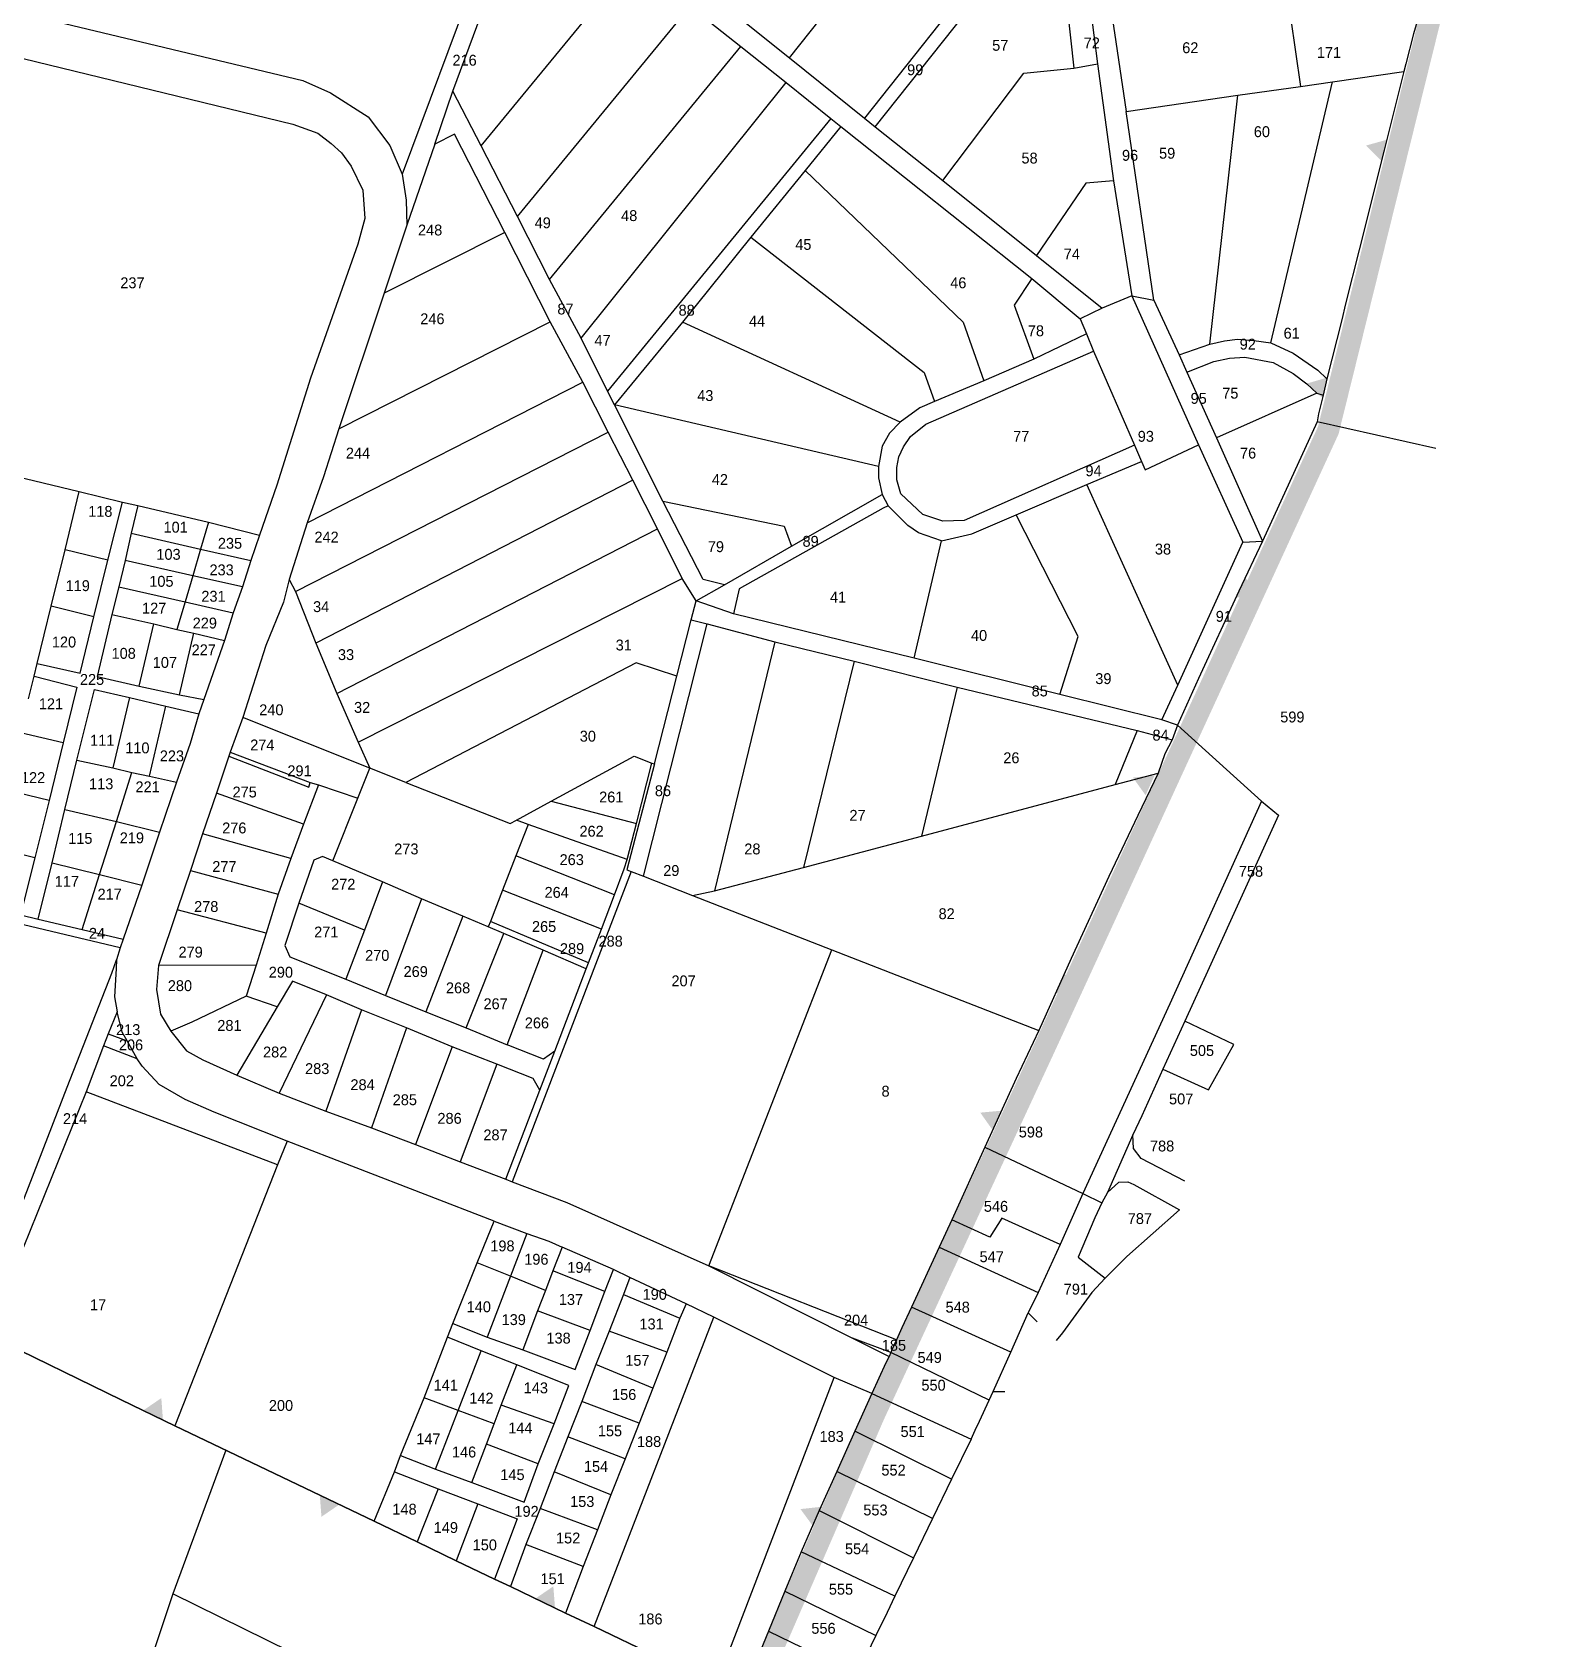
# Model space of a CAD drawing. Extents: x -493 to 187849, y -1657 to 664362.
# Drawn here: x 184799 to 185496, y 661870 to 662609 of the extents above; entities that cross this region are included whole.
import ezdxf

# ---------------------------------------------------------------- set-up
doc = ezdxf.new("R2010")
doc.units = 0
doc.header["$MEASUREMENT"] = 0
doc.layers.get('0').update_dxf_attribs({"linetype": 'CONTINUOUS'})
for name, color, linetype in [('0DXF_GUSH', 3, 'CONTINUOUS'), ('0G_GV_LIN', 10, 'CONTINUOUS'), ('1DXF_GUSH', 3, 'CONTINUOUS'), ('BOUNDARY', 1, 'CONTINUOUS'), ('GBOUND_BOUNDARY', 5, 'CONTINUOUS'), ('HELKA', 3, 'CONTINUOUS')]:
    doc.layers.add(name, color=color, linetype=linetype)
doc.styles.get("Standard").update_dxf_attribs({"font": 'dimheb.shx'})

# ---------------------------------------------------------------- blocks, each defined once
blk = doc.blocks.new('TVC_FENCE')
blk.add_solid([(-0.5, 0), (0.5, 0), (0, 0.866)])

msp = doc.modelspace()

# ---------------------------------------------------------------- linework, layer by layer
at = {"layer": '0DXF_GUSH'}
for points in [[(185041.41, 662749.44), (185028.37, 662707.46), (185015.02, 662670.19), (185003.04, 662634.1), (184969.17, 662543.24)], [(184992.43, 662581.45), (185005.51, 662616.58), (185022.63, 662667.23)], [(185147.22, 662596.73), (185204.96, 662669.41)], [(185005.46, 662556.31), (185074.2, 662639.83)], [(185238.99, 662641.13), (185181.73, 662569.07)], [(185186.62, 662565.03), (185243.87, 662637.09)], [(185375.43, 662631.53), (185382.25, 662583.57)], [(185022.22, 662523.81), (185101.65, 662620.38)], [(185101.65, 662620.38), (185124.98, 662601.94)], [(185113.65, 662623.74), (185147.22, 662596.73)], [(185274.89, 662621.27), (185278.14, 662591.97)], [(185285.55, 662620.33), (185289.01, 662594.03)], [(185295.1, 662619.55), (185302.09, 662572.07)], [(184799.77, 662615.82), (184923.5, 662586.36), (184936.17, 662580.63), (184953.54, 662569.58), (184963.4, 662556.41), (184969.17, 662543.24)], [(185437.65, 662619.09), (185434.32, 662607.82), (185430.73, 662594.04), (185429.92, 662590.53)], [(185036.96, 662494.85), (185124.98, 662601.94)], [(185124.98, 662601.94), (185145.79, 662585.46)], [(184794.88, 662596.5), (184918.91, 662566.21), (184930.33, 662562.1), (184936.48, 662557.41), (184941.2, 662553.05), (184945.73, 662546.93), (184951, 662535.91), (184952.01, 662522.88), (184948.74, 662511.13), (184927, 662449.41), (184911.5, 662400.32), (184903.56, 662377.31)], [(185147.22, 662596.73), (185181.73, 662569.07)], [(185217.82, 662540.28), (185255.01, 662589.72), (185278.14, 662591.97)], [(185278.14, 662591.97), (185289.01, 662594.03)], [(185289.01, 662594.03), (185296.24, 662540.25)], [(185429.92, 662590.53), (185425.47, 662572.68), (185420.79, 662554.25), (185409.23, 662508.53), (185402.97, 662483.71), (185401.27, 662476.32), (185394.5, 662449.13)], [(185397.1, 662585.75), (185429.92, 662590.53)], [(185051.4, 662467.94), (185145.79, 662585.46)], [(185145.79, 662585.46), (185166.27, 662568.8)], [(185353.5, 662579.5), (185382.25, 662583.57)], [(185368.65, 662465.78), (185397.1, 662585.75)], [(185382.25, 662583.57), (185397.1, 662585.75)], [(184984.12, 662557.07), (184992.43, 662581.45)], [(185005.46, 662556.31), (184992.43, 662581.45)], [(185302.09, 662572.07), (185353.5, 662579.5)], [(185340.59, 662465.18), (185353.5, 662579.5)], [(185166.27, 662568.8), (185063.65, 662443.44)], [(185166.27, 662568.8), (185170.84, 662565.24)], [(185181.73, 662569.07), (185186.62, 662565.03)], [(185314.9, 662485.4), (185302.09, 662572.07)], [(185016.38, 662516.41), (184993.27, 662561.72), (184984.12, 662557.07)], [(185170.84, 662565.24), (185154.46, 662544.94)], [(185170.84, 662565.24), (185258.79, 662495.37)], [(185186.62, 662565.03), (185217.82, 662540.28)], [(184984.12, 662557.07), (184971.33, 662519.89)], [(185022.22, 662523.81), (185005.46, 662556.31)], [(184969.17, 662543.24), (184971.01, 662531.35), (184971.33, 662519.89)], [(185154.46, 662544.94), (185129.49, 662514.27)], [(185154.46, 662544.94), (185227.11, 662475.28), (185236.62, 662448.3)], [(185217.82, 662540.28), (185260.85, 662505.84)], [(185296.24, 662540.25), (185283.62, 662539.09), (185260.85, 662505.84)], [(185296.24, 662540.25), (185304.73, 662487.3)], [(185036.96, 662494.85), (185022.22, 662523.81)], [(184971.33, 662519.89), (184960.87, 662488.54)], [(185016.38, 662516.41), (184960.87, 662488.54)], [(185037.16, 662475.45), (185016.38, 662516.41)], [(185129.49, 662514.27), (185098.03, 662475.27)], [(185129.49, 662514.27), (185209.26, 662452.15), (185214.01, 662438.73)], [(185260.85, 662505.84), (185291.1, 662481.59)], [(185051.4, 662467.94), (185036.96, 662494.85)], [(185258.79, 662495.37), (185250.65, 662483.08), (185259.7, 662458.17)], [(185258.79, 662495.37), (185281, 662476.81)], [(184960.87, 662488.54), (184940.06, 662426.16)], [(185304.73, 662487.3), (185291.1, 662481.59)], [(185304.73, 662487.3), (185314.9, 662485.4)], [(185304.73, 662487.3), (185335.33, 662418.84)], [(185291.1, 662481.59), (185281, 662476.81)], [(185314.9, 662485.4), (185326.5, 662460.28)], [(184940.06, 662426.16), (185037.16, 662475.45)], [(185052.23, 662447.72), (185037.16, 662475.45)], [(185098.03, 662475.27), (185066.75, 662437.21)], [(185198.26, 662429.24), (185098.03, 662475.27)], [(185281, 662476.81), (185283.93, 662469.91)], [(185063.65, 662443.44), (185051.4, 662467.94)], [(185283.93, 662469.91), (185259.7, 662458.17)], [(185283.93, 662469.91), (185287.16, 662461.94)], [(185326.5, 662460.28), (185340.59, 662465.18)], [(185340.59, 662465.18), (185347.31, 662466.7), (185353.37, 662467.41), (185360.86, 662466.84), (185368.65, 662465.78)], [(185368.65, 662465.78), (185378.94, 662461.03), (185390.31, 662453.23), (185394.5, 662449.13)], [(185306, 662418.74), (185227.59, 662384.01), (185217.87, 662383.82), (185208.67, 662386.8), (185198.44, 662396.34), (185196.62, 662402.72), (185196.7, 662408.43), (185197.57, 662413.36), (185199.7, 662417.93), (185202.95, 662422.67), (185210.04, 662428.3), (185287.16, 662461.94)], [(185259.7, 662458.17), (185236.62, 662448.3)], [(185287.16, 662461.94), (185306, 662418.74)], [(185326.5, 662460.28), (185330.06, 662452.29)], [(185330.06, 662452.29), (185342.39, 662457.07), (185349.59, 662458.72), (185356.76, 662459.08), (185369.8, 662456.68), (185378.97, 662451.65), (185385.28, 662446.94), (185389.84, 662442.58)], [(185330.06, 662452.29), (185343.66, 662422.05)], [(184925.44, 662382.95), (185052.23, 662447.72)], [(185063.86, 662424.69), (185052.23, 662447.72)], [(185066.75, 662437.21), (185063.65, 662443.44)], [(185236.62, 662448.3), (185214.01, 662438.73)], [(185389.84, 662442.58), (185343.66, 662422.05)], [(185389.84, 662442.58), (185392.73, 662441.73)], [(185394.5, 662449.13), (185392.73, 662441.73)], [(185188.26, 662408.86), (185066.75, 662437.21)], [(185089.08, 662393.01), (185066.75, 662437.21)], [(185214.01, 662438.73), (185207.28, 662435.8), (185198.26, 662429.24)], [(185392.73, 662441.73), (185390.58, 662433.1), (185390.03, 662429.47)], [(185198.26, 662429.24), (185193.25, 662424.23), (185189.98, 662418.23), (185188.26, 662408.86)], [(185390.03, 662429.47), (185364.87, 662374.58)], [(185444.54, 662417.17), (185390.03, 662429.47)], [(184920.06, 662351.38), (185063.86, 662424.69)], [(184940.06, 662426.16), (184932.9, 662404.17), (184925.44, 662382.95)], [(185075.19, 662402.59), (185063.86, 662424.69)], [(185343.66, 662422.05), (185364.87, 662374.58)], [(184750.42, 662414.22), (184820.62, 662397.38)], [(185306, 662418.74), (185309.24, 662411.22)], [(185309.24, 662411.22), (185310.94, 662407.38), (185335.33, 662418.84)], [(185335.33, 662418.84), (185355.74, 662374.05)], [(185188.26, 662408.86), (185188.19, 662403.63), (185189.99, 662395.97)], [(185284.08, 662400.59), (185309.24, 662411.22)], [(185075.19, 662402.59), (184929.45, 662327.73)], [(185086.56, 662380.22), (185075.19, 662402.59)], [(185251.53, 662386.71), (185284.08, 662400.59)], [(185325.97, 662308.29), (185284.08, 662400.59)], [(184814.19, 662370.6), (184820.62, 662397.38)], [(184820.62, 662397.38), (184840.47, 662392.52)], [(184833.73, 662365.88), (184840.47, 662392.52)], [(184840.47, 662392.52), (184847.62, 662390.98)], [(184847.62, 662390.98), (184844.58, 662378.3)], [(184847.62, 662390.98), (184880.02, 662383.24)], [(185089.08, 662393.01), (185144.85, 662381.45), (185148.23, 662372.19)], [(185117.38, 662354.47), (185107.54, 662356.99), (185089.08, 662393.01)], [(185192.68, 662390.73), (185190.38, 662389.75), (185124.21, 662352.63), (185121.5, 662341.22)], [(185148.23, 662372.19), (185189.99, 662395.97)], [(185189.99, 662395.97), (185192.68, 662390.73)], [(185217.26, 662374.76), (185206.64, 662378.4), (185201.75, 662381.81), (185192.68, 662390.73)], [(184880.02, 662383.24), (184876.35, 662370.88)], [(184880.02, 662383.24), (184903.56, 662377.31)], [(185217.26, 662374.76), (185231.17, 662377.92), (185251.53, 662386.71)], [(185271.57, 662304.07), (185280.07, 662330.68), (185251.53, 662386.71)], [(184844.58, 662378.3), (184841.69, 662365.62)], [(184844.58, 662378.3), (184876.35, 662370.88)], [(184903.56, 662377.31), (184899.54, 662365.64)], [(184925.44, 662382.95), (184917.11, 662357)], [(184939.16, 662304.55), (185086.56, 662380.22)], [(185097.92, 662357.46), (185086.56, 662380.22)], [(184807.78, 662344.61), (184814.19, 662370.6)], [(184833.73, 662365.88), (184814.19, 662370.6)], [(184876.35, 662370.88), (184872.83, 662358.69)], [(184876.35, 662370.88), (184899.54, 662365.64)], [(185117.38, 662354.47), (185148.23, 662372.19)], [(185204.56, 662320.71), (185217.26, 662374.76)], [(185364.87, 662374.58), (185353.96, 662351.58), (185335.48, 662311.49), (185325.81, 662289.98)], [(185325.97, 662308.29), (185355.74, 662374.05)], [(185355.74, 662374.05), (185364.87, 662374.58)], [(184827.31, 662339.73), (184833.73, 662365.88)], [(184841.69, 662365.62), (184838.82, 662353.57)], [(184872.83, 662358.69), (184841.69, 662365.62)], [(184899.54, 662365.64), (184895.71, 662353.61)], [(184838.82, 662353.57), (184835.61, 662340.9)], [(184838.82, 662353.57), (184869.32, 662346.65)], [(184872.83, 662358.69), (184869.32, 662346.65)], [(184895.71, 662353.61), (184872.83, 662358.69)], [(184895.71, 662353.61), (184891.4, 662341.58)], [(184917.11, 662357), (184914.57, 662346.54), (184906.48, 662326.61), (184895.82, 662293.52)], [(184917.11, 662357), (184920.06, 662351.38)], [(184948.89, 662282.14), (185097.92, 662357.46)], [(185104.37, 662347.17), (185097.92, 662357.46)], [(185104.37, 662347.17), (185117.38, 662354.47)], [(184869.32, 662346.65), (184865.47, 662333.98)], [(184869.32, 662346.65), (184891.4, 662341.58)], [(184920.06, 662351.38), (184929.45, 662327.73)], [(185102.13, 662338.41), (185104.37, 662347.17)], [(185121.5, 662341.22), (185104.37, 662347.17)], [(184801.35, 662318.3), (184807.78, 662344.61)], [(184801.35, 662318.3), (184821.05, 662313.9), (184827.31, 662339.73)], [(184827.31, 662339.73), (184807.78, 662344.61)], [(184835.61, 662340.9), (184828.84, 662312.36), (184848.22, 662307.97)], [(184835.61, 662340.9), (184854.99, 662336.5)], [(184891.4, 662341.58), (184887.39, 662328.92)], [(185204.56, 662320.71), (185121.5, 662341.22)], [(184848.22, 662307.97), (184854.99, 662336.5)], [(184854.99, 662336.5), (184865.47, 662333.98)], [(184865.47, 662333.98), (184873.26, 662332.28)], [(184866.81, 662303.91), (184873.26, 662332.28)], [(184873.26, 662332.28), (184887.39, 662328.92)], [(185080.14, 662220.6), (185109.48, 662336.61)], [(185095.44, 662312.47), (185102.13, 662338.41)], [(185102.13, 662338.41), (185109.48, 662336.61)], [(185109.48, 662336.61), (185140.6, 662328.26)], [(184887.39, 662328.92), (184877.93, 662301.76)], [(184929.45, 662327.73), (184939.16, 662304.55)], [(185140.6, 662328.26), (185112.87, 662213.82)], [(185140.6, 662328.26), (185176.97, 662319.35)], [(184799.84, 662312.43), (184801.35, 662318.3)], [(185095.44, 662312.47), (185076.72, 662318.6), (184970.78, 662263.56)], [(185176.97, 662319.35), (185153.66, 662224.57)], [(185176.97, 662319.35), (185224.45, 662307.42)], [(185271.57, 662304.07), (185204.56, 662320.71)], [(184797.3, 662302.13), (184799.84, 662312.43)], [(184799.84, 662312.43), (184819.53, 662307.4), (184813.27, 662281.88)], [(185085.16, 662272.22), (185095.44, 662312.47)], [(184819.54, 662273.85), (184827.64, 662306.34), (184843.68, 662302.63)], [(184843.68, 662302.63), (184836.06, 662270.29)], [(184843.68, 662302.63), (184860.52, 662298.74)], [(184848.22, 662307.97), (184866.81, 662303.91)], [(184866.81, 662303.91), (184877.93, 662301.76)], [(184877.93, 662301.76), (184875.65, 662295.21)], [(184939.16, 662304.55), (184948.89, 662282.14)], [(185224.45, 662307.42), (185208.04, 662238.95)], [(185224.45, 662307.42), (185307.2, 662287.54)], [(185318.58, 662292.48), (185271.57, 662304.07)], [(185318.58, 662292.48), (185325.97, 662308.29)], [(184852.9, 662266.57), (184860.52, 662298.74)], [(184860.52, 662298.74), (184875.65, 662295.21)], [(184875.65, 662295.21), (184871.59, 662281.6), (184865.39, 662263.79)], [(184895.82, 662293.52), (184890.02, 662277.52)], [(184954.3, 662270.16), (184895.82, 662293.52)], [(185307.2, 662287.54), (185297.13, 662262.71)], [(185307.2, 662287.54), (185323.37, 662283.28)], [(185325.81, 662289.98), (185318.58, 662292.48)], [(185325.81, 662289.98), (185323.37, 662283.28)], [(185325.81, 662289.98), (185364.34, 662255.08)], [(184813.27, 662281.88), (184793.58, 662286.44)], [(184813.27, 662281.88), (184806.85, 662255.41)], [(184948.89, 662282.14), (184954.3, 662270.16)], [(185323.37, 662283.28), (185319.98, 662276.75), (185316.85, 662267.89)], [(184813.96, 662251.19), (184819.54, 662273.85)], [(184819.54, 662273.85), (184836.06, 662270.29)], [(184889.44, 662275.77), (184883.7, 662258.68)], [(184890.02, 662277.52), (184889.44, 662275.77)], [(184889.44, 662275.77), (184926.29, 662261.47), (184926.8, 662263.69)], [(184890.02, 662277.52), (184926.8, 662263.69)], [(185037.75, 662255.04), (185075.81, 662275.68), (185084.05, 662272.55)], [(185085.16, 662272.22), (185072.53, 662223.41), (185074.43, 662222.75)], [(185076.97, 662244.82), (185084.05, 662272.55)], [(185084.05, 662272.55), (185085.16, 662272.22)], [(184836.06, 662270.29), (184844.8, 662268.27)], [(184837.79, 662245.62), (184844.8, 662268.27)], [(184844.8, 662268.27), (184852.9, 662266.57)], [(184852.9, 662266.57), (184865.39, 662263.79)], [(184948.81, 662256.36), (184954.3, 662270.16)], [(184970.78, 662263.56), (184954.3, 662270.16)], [(185316.85, 662267.89), (185307.54, 662248.49), (185294.15, 662220.37), (185276.81, 662182.69), (185261.93, 662149.54)], [(185297.13, 662262.71), (185316.85, 662267.89)], [(184806.85, 662255.41), (184787.15, 662260.13)], [(184865.39, 662263.79), (184857.56, 662240.75)], [(184883.7, 662258.68), (184877.39, 662240)], [(184923.82, 662244.47), (184883.7, 662258.68)], [(184930.61, 662262.51), (184923.82, 662244.47)], [(184926.8, 662263.69), (184930.61, 662262.51)], [(184930.61, 662262.51), (184948.81, 662256.36)], [(184970.78, 662263.56), (185018.8, 662244.8), (185021.69, 662246.35)], [(185208.04, 662238.95), (185297.13, 662262.71)], [(184806.85, 662255.41), (184800.26, 662228.96)], [(184808.2, 662226.62), (184813.96, 662251.19)], [(184813.96, 662251.19), (184837.79, 662245.62)], [(184937.29, 662227.6), (184948.81, 662256.36)], [(185021.69, 662246.35), (185037.75, 662255.04)], [(185037.75, 662255.04), (185076.97, 662244.82)], [(185364.34, 662255.08), (185322.16, 662161.87), (185282.15, 662074.62)], [(185364.34, 662255.08), (185372.17, 662248.59), (185340.33, 662178.49)], [(184829.96, 662221.4), (184837.79, 662245.62)], [(184837.79, 662245.62), (184857.56, 662240.75)], [(184923.82, 662244.47), (184918.02, 662228.67)], [(185027.08, 662244.37), (185021.47, 662229.95)], [(185027.08, 662244.37), (185021.69, 662246.35)], [(185072.59, 662228.18), (185027.08, 662244.37)], [(185072.59, 662228.18), (185076.97, 662244.82)], [(184857.56, 662240.75), (184849.44, 662216.42)], [(184877.39, 662240), (184871.74, 662223.22)], [(184918.02, 662228.67), (184877.39, 662240)], [(185153.66, 662224.57), (185208.04, 662238.95)], [(184800.26, 662228.96), (184780.57, 662233.84)], [(184800.26, 662228.96), (184793.68, 662202.8)], [(184918.02, 662228.67), (184912.06, 662212.21)], [(184937.29, 662227.6), (184932.54, 662229.59), (184928.53, 662227.89), (184921.56, 662208.09)], [(185021.47, 662229.95), (185015.35, 662214.15)], [(185066.79, 662212.04), (185021.47, 662229.95)], [(185066.79, 662212.04), (185071.26, 662223.9), (185072.59, 662228.18)], [(184801.78, 662200.78), (184808.2, 662226.62)], [(184808.2, 662226.62), (184829.96, 662221.4)], [(184821.96, 662196.06), (184829.96, 662221.4)], [(184829.96, 662221.4), (184849.44, 662216.42)], [(184871.74, 662223.22), (184865.59, 662205.02)], [(184871.74, 662223.22), (184912.06, 662212.21)], [(184960.1, 662217.91), (184937.29, 662227.6)], [(185074.43, 662222.75), (185019.69, 662080.05)], [(185074.43, 662222.75), (185080.14, 662220.6)], [(185080.14, 662220.6), (185102.64, 662211.72)], [(185112.87, 662213.82), (185153.66, 662224.57)], [(184849.44, 662216.42), (184840.88, 662191.58)], [(184960.1, 662217.91), (184951.75, 662195.75)], [(184978, 662210.2), (184960.1, 662217.91)], [(185015.35, 662214.15), (185009.73, 662199.76)], [(185060.83, 662196.23), (185015.35, 662214.15)], [(185102.64, 662211.72), (185112.87, 662213.82)], [(184912.06, 662212.21), (184906.55, 662194.3)], [(184921.56, 662208.09), (184915.23, 662188.63), (184917.55, 662183.51), (184943.22, 662173.14)], [(184951.75, 662195.75), (184921.56, 662208.09)], [(184978, 662210.2), (184961.45, 662165.74)], [(184997.07, 662202.15), (184978, 662210.2)], [(185060.83, 662196.23), (185066.79, 662212.04)], [(185102.64, 662211.72), (185166.83, 662186.69)], [(184839.42, 662187.61), (184772.88, 662203.46)], [(184793.68, 662202.8), (184801.78, 662200.78)], [(184801.78, 662200.78), (184821.96, 662196.06)], [(184865.59, 662205.02), (184857.1, 662179.53)], [(184906.55, 662194.3), (184865.59, 662205.02)], [(184997.07, 662202.15), (184979.99, 662158.18)], [(185008.74, 662197.23), (184997.07, 662202.15)], [(185009.73, 662199.76), (185008.74, 662197.23)], [(185054.84, 662180.7), (185009.73, 662199.76)], [(184821.96, 662196.06), (184840.88, 662191.58)], [(184840.88, 662191.58), (184839.42, 662187.61)], [(184906.55, 662194.3), (184901.93, 662179.69)], [(184951.75, 662195.75), (184943.22, 662173.14)], [(184998.53, 662150.78), (185015.87, 662194.27)], [(185015.87, 662194.27), (185008.74, 662197.23)], [(185033.93, 662186.56), (185015.87, 662194.27)], [(185054.84, 662180.7), (185060.83, 662196.23)], [(184839.42, 662187.61), (184837.79, 662182.15)], [(185017.38, 662143.05), (185033.93, 662186.56)], [(185053.77, 662177.91), (185033.93, 662186.56)], [(185110.15, 662041.48), (185166.83, 662186.69)], [(185166.83, 662186.69), (185261.93, 662149.54)], [(184788.41, 662054.65), (184815.14, 662123.62), (184835.63, 662175.98), (184837.79, 662182.15)], [(184837.79, 662182.15), (184837.64, 662178.04), (184836.82, 662165.03), (184838, 662158.18)], [(184857.1, 662179.53), (184856.15, 662168.43), (184858.06, 662157.12), (184862.74, 662149.26)], [(184901.93, 662179.69), (184857.1, 662179.53)], [(184901.93, 662179.69), (184897.38, 662165.32)], [(185039.42, 662140.14), (185053.77, 662177.91)], [(185053.77, 662177.91), (185054.84, 662180.7)], [(185340.33, 662178.49), (185329.19, 662153.83)], [(184934.36, 662165.94), (184918.67, 662172.35), (184911.66, 662160.52)], [(184943.22, 662173.14), (184961.45, 662165.74)], [(184897.38, 662165.32), (184872.35, 662153.43), (184862.74, 662149.26)], [(184911.66, 662160.52), (184897.38, 662165.32)], [(184934.36, 662165.94), (184912.53, 662120.77)], [(184950.52, 662159.06), (184934.36, 662165.94)], [(184961.45, 662165.74), (184979.99, 662158.18)], [(184838, 662158.18), (184833.96, 662148.09)], [(184842.69, 662144.82), (184840.42, 662148.92), (184838, 662158.18)], [(184911.66, 662160.52), (184893.05, 662129.14)], [(184950.52, 662159.06), (184934.09, 662112.53)], [(184971.12, 662150.84), (184950.52, 662159.06)], [(184979.99, 662158.18), (184998.53, 662150.78)], [(184833.96, 662148.09), (184831.73, 662142.51)], [(184833.96, 662148.09), (184842.69, 662144.82)], [(184862.74, 662149.26), (184869.94, 662140.26), (184877.53, 662136.17), (184893.05, 662129.14)], [(184971.12, 662150.84), (184955.02, 662104.93)], [(184992.19, 662142.13), (184971.12, 662150.84)], [(184998.53, 662150.78), (185017.38, 662143.05)], [(185261.93, 662149.54), (185251.6, 662127.57), (185237.16, 662095.92)], [(185329.19, 662153.83), (185319.01, 662131.86)], [(185351.69, 662143.19), (185329.19, 662153.83)], [(184831.73, 662142.51), (184823.78, 662121.48)], [(184847.26, 662136.57), (184831.73, 662142.51)], [(184847.26, 662136.57), (184842.69, 662144.82)], [(184992.19, 662142.13), (184975.31, 662097.18)], [(185012.64, 662134.07), (184992.19, 662142.13)], [(185039.42, 662140.14), (185034.18, 662136.48), (185017.38, 662143.05)], [(185032.39, 662122.2), (185039.42, 662140.14)], [(185340.01, 662122.31), (185351.69, 662143.19)], [(184916.21, 662098.78), (184882.61, 662112.11), (184869.31, 662117.83), (184857.45, 662124.85), (184849.6, 662133.22), (184847.26, 662136.57)], [(185012.64, 662134.07), (184995.76, 662089.28)], [(185032.39, 662122.2), (185029.44, 662127.62), (185012.64, 662134.07)], [(185319.01, 662131.86), (185309.38, 662110.46)], [(185319.01, 662131.86), (185340.01, 662122.31)], [(184893.05, 662129.14), (184912.53, 662120.77)], [(184823.78, 662121.48), (184778.53, 662009.81)], [(184911.76, 662087.85), (184823.78, 662121.48)], [(184912.53, 662120.77), (184934.09, 662112.53)], [(185016.84, 662081.2), (185032.39, 662122.2)], [(184934.09, 662112.53), (184955.02, 662104.93)], [(185309.38, 662110.46), (185305.21, 662101.58)], [(184955.02, 662104.93), (184975.31, 662097.18)], [(184916.21, 662098.78), (184911.76, 662087.85)], [(185011.47, 662062.04), (184916.21, 662098.78)], [(184975.31, 662097.18), (184995.76, 662089.28)], [(185237.16, 662095.92), (185221.93, 662062.65)], [(185237.16, 662095.92), (185282.15, 662074.62)], [(185305.21, 662101.58), (185293.58, 662075.13)], [(185329.14, 662080.41), (185309.06, 662090.74), (185305.58, 662095.35), (185305.21, 662101.58)], [(184911.76, 662087.85), (184864.65, 661967.92)], [(184995.76, 662089.28), (185016.84, 662081.2)], [(185016.84, 662081.2), (185019.69, 662080.05)], [(185019.69, 662080.05), (185044.9, 662070.51), (185110.15, 662041.48)], [(185282.15, 662074.62), (185271.72, 662051.25)], [(185282.15, 662074.62), (185291.02, 662070.37)], [(185293.58, 662075.13), (185291.02, 662070.37)], [(185293.58, 662075.13), (185298.69, 662079.86), (185302.89, 662080.07), (185305.59, 662078.79), (185326.66, 662067.16)], [(185291.02, 662070.37), (185287.65, 662063.52), (185280.11, 662045.47), (185292.45, 662035.74)], [(185326.66, 662067.16), (185302.42, 662045.69), (185292.45, 662035.74)], [(185003.71, 662042.74), (185011.47, 662062.04)], [(185011.47, 662062.04), (185026.53, 662056.27)], [(185221.93, 662062.65), (185216.17, 662050)], [(185271.72, 662051.25), (185244.93, 662063.33), (185239.5, 662054.56), (185221.93, 662062.65)], [(185026.53, 662056.27), (185018.93, 662036.65)], [(185026.53, 662056.27), (185036.68, 662052.81), (185042.7, 662050.03)], [(185271.72, 662051.25), (185261.7, 662029.2)], [(185042.7, 662050.03), (185038.4, 662039.1)], [(185066.3, 662039.68), (185042.7, 662050.03)], [(185216.17, 662050), (185203.42, 662022.42)], [(185216.17, 662050), (185261.7, 662029.2)], [(184992.49, 662014.9), (185003.71, 662042.74)], [(185018.93, 662036.65), (185003.71, 662042.74)], [(185018.93, 662036.65), (185008.18, 662008.67)], [(185035.09, 662030.08), (185018.93, 662036.65)], [(185038.4, 662039.1), (185035.09, 662030.08)], [(185062.33, 662029.56), (185038.4, 662039.1)], [(185062.33, 662029.56), (185066.3, 662039.68)], [(185073.9, 662036.08), (185066.3, 662039.68)], [(185073.9, 662036.08), (185070.92, 662028.33)], [(185099.7, 662023.97), (185073.9, 662036.08)], [(185110.15, 662041.48), (185176.24, 662008.23)], [(185196.52, 662007.41), (185110.15, 662041.48)], [(185035.09, 662030.08), (185031.45, 662020.74)], [(185055.55, 662011.68), (185062.33, 662029.56)], [(185261.7, 662029.2), (185257.05, 662019.77)], [(185292.45, 662035.74), (185286.39, 662029.22), (185272.81, 662010.59), (185269.94, 662007.18)], [(185070.92, 662028.33), (185064.31, 662011.4)], [(185070.92, 662028.33), (185096.9, 662017.34)], [(185099.7, 662023.97), (185096.9, 662017.34)], [(185112.53, 662017.91), (185099.7, 662023.97)], [(185203.42, 662022.42), (185199.01, 662012.86), (185196.52, 662007.41)], [(185249.11, 662001.74), (185203.42, 662022.42)], [(184990.01, 662008.58), (184992.49, 662014.9)], [(184992.49, 662014.9), (185008.18, 662008.67)], [(185031.45, 662020.74), (185024.67, 662002.87)], [(185055.55, 662011.68), (185031.45, 662020.74)], [(185057.46, 661875.64), (185112.53, 662017.91)], [(185096.9, 662017.34), (185090.94, 662001.67)], [(185167.91, 661990.14), (185112.53, 662017.91)], [(185249.11, 662001.74), (185257.05, 662019.77)], [(185257.05, 662019.77), (185261.19, 662015.73)], [(184780.07, 662008.91), (184839.87, 661979.89)], [(184979.26, 661980.75), (184990.01, 662008.58)], [(185005.54, 662002.33), (184990.01, 662008.58)], [(185008.18, 662008.67), (185024.67, 662002.87)], [(185024.67, 662002.87), (185048.76, 661993.8), (185055.55, 662011.68)], [(185064.31, 662011.4), (185058.2, 661996.06)], [(185090.94, 662001.67), (185064.31, 662011.4)], [(185193.94, 662001.52), (185176.24, 662008.23)], [(185176.24, 662008.23), (185193.12, 661999.76)], [(185196.52, 662007.41), (185194.43, 662002.84), (185193.94, 662001.52)], [(184994.96, 661974.96), (185005.54, 662002.33)], [(185021.86, 661995.91), (185005.54, 662002.33)], [(185090.94, 662001.67), (185084.5, 661985.21)], [(185193.12, 661999.76), (185191.63, 661996.79), (185185.23, 661982.81)], [(185193.94, 662001.52), (185193.12, 661999.76)], [(185239.16, 661979.69), (185193.94, 662001.52)], [(185240.94, 661983.66), (185249.11, 662001.74)], [(185014.75, 661977.4), (185021.86, 661995.91)], [(185039.01, 661968.81), (185045.79, 661986.37), (185021.86, 661995.91)], [(185058.2, 661996.06), (185051.75, 661979.13)], [(185084.5, 661985.21), (185058.2, 661996.06)], [(185084.5, 661985.21), (185078.22, 661969.08)], [(185113.57, 661848.67), (185167.91, 661990.14)], [(185185.23, 661982.81), (185167.91, 661990.14)], [(184839.87, 661979.89), (184864.65, 661967.92)], [(184968.37, 661954.18), (184979.26, 661980.75)], [(184994.96, 661974.96), (184979.26, 661980.75)], [(185011.45, 661968.86), (185014.75, 661977.4)], [(185039.01, 661968.81), (185014.75, 661977.4)], [(185051.75, 661979.13), (185045.3, 661962.84)], [(185078.22, 661969.08), (185051.75, 661979.13)], [(185185.23, 661982.81), (185177.39, 661965.42)], [(185185.23, 661982.81), (185230.83, 661961.7)], [(185232.67, 661965.86), (185234.75, 661970.05), (185239.16, 661979.69)], [(185239.16, 661979.69), (185240.94, 661983.66)], [(185240.94, 661983.66), (185246.28, 661983.64)], [(184984.54, 661947.91), (184994.96, 661974.96)], [(185011.45, 661968.86), (184994.96, 661974.96)], [(184864.65, 661967.92), (184956.27, 661924.06)], [(185007.97, 661959.52), (185011.45, 661968.86)], [(185031.75, 661950.47), (185039.01, 661968.81)], [(185045.3, 661962.84), (185039.02, 661946.7)], [(185071.78, 661952.64), (185045.3, 661962.84)], [(185078.22, 661969.08), (185071.78, 661952.64)], [(185177.39, 661965.42), (185169.09, 661946.87)], [(185221.77, 661943.42), (185177.39, 661965.42)], [(185230.83, 661961.7), (185232.67, 661965.86)], [(185001.19, 661941.8), (185007.97, 661959.52)], [(185031.75, 661950.47), (185007.97, 661959.52)], [(185230.83, 661961.7), (185221.77, 661943.42)], [(184965.56, 661946.75), (184968.37, 661954.18)], [(184968.37, 661954.18), (184984.54, 661947.91)], [(184984.54, 661947.91), (185001.19, 661941.8)], [(185001.19, 661941.8), (185025.28, 661932.74), (185031.75, 661950.47)], [(185071.78, 661952.64), (185065.17, 661936.2)], [(184956.27, 661924.06), (184965.56, 661946.75)], [(184965.56, 661946.75), (184985.69, 661938.99)], [(185039.02, 661946.7), (185032.58, 661929.94)], [(185065.17, 661936.2), (185039.02, 661946.7)], [(185169.09, 661946.87), (185160.88, 661928.93)], [(185213.12, 661925.32), (185169.09, 661946.87)], [(185221.77, 661943.42), (185213.12, 661925.32)], [(184985.69, 661938.99), (184976.1, 661914.59)], [(184985.69, 661938.99), (185003.92, 661932.07)], [(185065.17, 661936.2), (185059.05, 661920.04)], [(185003.92, 661932.07), (184993.91, 661905.88)], [(185003.92, 661932.07), (185021.99, 661925.15), (185011.55, 661897.46)], [(185032.58, 661929.94), (185025.97, 661913.33)], [(185059.05, 661920.04), (185032.58, 661929.94)], [(185160.88, 661928.93), (185152.61, 661909.93)], [(185160.88, 661928.93), (185204.38, 661907.23)], [(185213.12, 661925.32), (185204.38, 661907.23)], [(184956.27, 661924.06), (184976.1, 661914.59)], [(185059.05, 661920.04), (185052.44, 661903.28)], [(184976.1, 661914.59), (184993.91, 661905.88)], [(185025.97, 661913.33), (185018.94, 661893.96)], [(185052.44, 661903.28), (185025.97, 661913.33)], [(184993.91, 661905.88), (185011.55, 661897.46)], [(185052.44, 661903.28), (185044.25, 661881.84)], [(185152.61, 661909.93), (185145.18, 661891.85)], [(185195.8, 661889.55), (185152.61, 661909.93)], [(185204.38, 661907.23), (185195.8, 661889.55)], [(185011.55, 661897.46), (185018.94, 661893.96)], [(185018.94, 661893.96), (185044.25, 661881.84)], [(185145.18, 661891.85), (185137.58, 661873.44)], [(185145.18, 661891.85), (185187.07, 661871.51)], [(185195.8, 661889.55), (185192.2, 661882.1), (185187.07, 661871.51)], [(185044.25, 661881.84), (185057.46, 661875.64)], [(185057.46, 661875.64), (185113.57, 661848.67)], [(185137.58, 661873.44), (185129.93, 661854.78)], [(185137.58, 661873.44), (185178.49, 661853.65)], [(185187.07, 661871.51), (185178.49, 661853.65)]]:
    msp.add_lwpolyline(points, dxfattribs=at)
at = {"layer": '0G_GV_LIN'}
for points in [[(185444.61, 662648.97), (185440.81, 662634.11), (185437.65, 662619.09), (185434.32, 662607.82), (185430.73, 662594.04), (185429.92, 662590.53), (185425.47, 662572.68), (185420.79, 662554.25), (185409.23, 662508.53), (185402.97, 662483.71), (185401.27, 662476.32), (185394.5, 662449.13), (185392.73, 662441.73), (185390.58, 662433.1), (185390.03, 662429.47)], [(185390.03, 662429.47), (185364.87, 662374.58), (185353.96, 662351.58), (185335.48, 662311.49), (185325.81, 662289.98), (185323.37, 662283.28), (185319.98, 662276.75), (185316.85, 662267.89), (185307.54, 662248.49), (185294.15, 662220.37), (185276.81, 662182.69), (185261.93, 662149.54), (185251.6, 662127.57), (185237.16, 662095.92), (185221.93, 662062.65), (185216.17, 662050), (185203.42, 662022.42), (185199.01, 662012.86), (185196.52, 662007.41), (185194.43, 662002.84), (185193.94, 662001.52), (185193.12, 661999.76), (185191.63, 661996.79), (185185.23, 661982.81), (185177.39, 661965.42), (185169.09, 661946.87), (185160.88, 661928.93), (185152.61, 661909.93), (185145.18, 661891.85), (185137.58, 661873.44), (185129.93, 661854.78)], [(185444.54, 662417.17), (185390.03, 662429.47)], [(185113.57, 661848.67), (185057.46, 661875.64), (185044.25, 661881.84), (185018.94, 661893.96), (185011.55, 661897.46), (184993.91, 661905.88), (184976.1, 661914.59), (184956.27, 661924.06), (184864.65, 661967.92), (184839.87, 661979.89), (184780.07, 662008.91)]]:
    msp.add_lwpolyline(points, dxfattribs=at)
at = {"layer": 'GBOUND_BOUNDARY', "color": 5, "const_width": 10}
for points in [[(185195.77, 661993.59), (185200.54, 662003.84), (185220.98, 662047.87), (185247.65, 662105.29), (185251.77, 662114.15), (185251.82, 662114.26), (185261.64, 662135.41), (185266.08, 662144.98), (185282.73, 662181.17), (185314.44, 662250.11), (185327.22, 662277.91), (185327.87, 662279.31), (185395.09, 662425.49), (185397.91, 662436.89), (185442.86, 662618.66), (185449.78, 662646.65), (185477.21, 662760.6), (185479.47, 662769.97), (185482.33, 662781.85), (185505.57, 662878.38)], [(185195.77, 661993.59), (185200.54, 662003.84), (185220.98, 662047.87), (185247.65, 662105.29), (185251.77, 662114.15), (185251.82, 662114.26), (185261.64, 662135.41), (185266.08, 662144.98), (185282.73, 662181.17), (185314.44, 662250.11), (185327.22, 662277.91), (185327.87, 662279.31), (185395.09, 662425.49), (185397.91, 662436.89), (185442.86, 662618.66), (185449.78, 662646.65), (185477.21, 662760.6), (185479.47, 662769.97), (185482.33, 662781.85), (185505.57, 662878.38)], [(185189.52, 661980.11), (185186.18, 661972.91), (185183.54, 661966.84), (185181.43, 661961.98), (185150.86, 661891.66), (185128.07, 661839.2), (185095.41, 661758.07), (185080.91, 661722.06), (185107.26, 661716.21), (185196.34, 661696.43), (185163.78, 661562.13), (185154.4, 661524.01), (185139.63, 661463.93), (185136.38, 661450.72), (185122.07, 661392.55), (185117.15, 661371.44), (185106.55, 661325.99), (185074.04, 661193.97), (185048.63, 661086.67), (185220.75, 661047.78), (185288.34, 661032.47), (185384.31, 661009.33), (185392.87, 661048.56), (185583.4, 661003.05)]]:
    msp.add_lwpolyline(points, dxfattribs=at)
at = {"layer": 'GBOUND_BOUNDARY', "const_width": 10}
msp.add_lwpolyline([(185189.52, 661980.11), (185195.77, 661993.59)], dxfattribs=at)
at = {"layer": 'HELKA', "linetype": 'CONTINUOUS'}
for points in [[(184888.07, 661956.71), (184863.73, 661890.63), (184851.88, 661855.32), (184849.6, 661790.62), (184864.66, 661742.38), (184864.43, 661721.87), (184862.84, 661707.06), (184898.39, 661690.43), (184963.13, 661658.76), (184962.35, 661653.25)], [(184898.39, 661690.43), (184928.72, 661858.61), (184863.73, 661890.63)]]:
    msp.add_lwpolyline(points, dxfattribs=at)

# ---------------------------------------------------------------- block references
at = {"layer": 'BOUNDARY', "color": 1, "linetype": 'CONTINUOUS', "xscale": 10, "yscale": 10, "zscale": 10}
for p, rotation in [((185420.79, 662554.25), 75.60382929077473), ((185393.8, 662445.01), 76.34977639395987), ((185354.89, 662353.16), 245.0218978395096), ((185313.14, 662262.3), 65.57470660252439), ((185271.79, 662171.25), 245.5747066025244), ((185242.91, 662108.23), 65.28091813576398), ((185201.12, 662017.39), 245.3132084949776), ((184854.62, 661972.82), 334.3757989910613), ((184935.77, 661933.89), 154.3757989910612), ((185160.27, 661926.12), 66.23594173524188), ((185034.94, 661886.3), 334.4241828848968)]:
    msp.add_blockref('TVC_FENCE', p, dxfattribs=dict(at, rotation=rotation))

# ---------------------------------------------------------------- texts
at = {"layer": '1DXF_GUSH'}
for s, p in [('57', (185240.51, 662599.99)), ('72', (185282.61, 662601.08)), ('216', (184992.28, 662593.15)), ('62', (185327.92, 662598.89)), ('171', (185389.84, 662596.68)), ('99', (185201.4, 662588.73)), ('60', (185360.84, 662560.29)), ('58', (185253.98, 662548.16)), ('96', (185300.22, 662549.42)), ('59', (185317.27, 662550.37)), ('49', (185030.08, 662518.39)), ('48', (185069.85, 662521.7)), ('248', (184976.43, 662515.08)), ('45', (185149.94, 662508.46)), ('74', (185273.43, 662504.05)), ('237', (184839.53, 662490.82)), ('46', (185221.22, 662490.82)), ('246', (184977.47, 662474.28)), ('87', (185040.53, 662478.77)), ('88', (185096.27, 662478.22)), ('44', (185128.64, 662473.18)), ('78', (185256.91, 662468.77)), ('61', (185374.55, 662467.66)), ('47', (185057.59, 662464.36)), ('92', (185354.35, 662462.6)), ('43', (185104.85, 662438.99)), ('95', (185331.77, 662437.68)), ('75', (185346.33, 662440.09)), ('77', (185250.15, 662420.25)), ('93', (185307.46, 662420.25)), ('244', (184943.24, 662412.53)), ('76', (185354.49, 662412.53)), ('42', (185111.57, 662400.4)), ('94', (185283.42, 662404.42)), ('118', (184824.74, 662385.75)), ('101', (184859.39, 662378.47)), ('235', (184884.39, 662371.07)), ('242', (184928.8, 662373.93)), ('89', (185153.28, 662371.98)), ('103', (184856.1, 662366)), ('79', (185109.73, 662369.52)), ('38', (185315.35, 662368.42)), ('233', (184880.53, 662358.85)), ('119', (184814.35, 662351.6)), ('105', (184852.84, 662353.59)), ('127', (184849.51, 662341.28)), ('231', (184876.79, 662346.72)), ('34', (184928.17, 662341.95)), ('41', (185165.92, 662346.36)), ('229', (184872.8, 662334.41)), ('91', (185343.33, 662337.5)), ('40', (185230.75, 662328.72)), ('120', (184808.03, 662325.69)), ('108', (184835.49, 662320.48)), ('227', (184872.32, 662322.1)), ('33', (184939.62, 662319.9)), ('31', (185067.35, 662324.31)), ('107', (184854.44, 662316.32)), ('225', (184820.94, 662308.49)), ('39', (185287.93, 662308.87)), ('121', (184802.06, 662297.31)), ('85', (185258.65, 662303.18)), ('240', (184903.4, 662294.53)), ('32', (184947.02, 662295.64)), ('599', (185372.99, 662291.23)), ('30', (185050.83, 662282.4)), ('84', (185314.24, 662282.88)), ('111', (184825.62, 662280.54)), ('110', (184841.79, 662277.02)), ('274', (184899.26, 662278.37)), ('223', (184857.68, 662273.35)), ('26', (185245.63, 662272.48)), ('122', (184793.82, 662263.37)), ('113', (184825.14, 662260.5)), ('291', (184916.36, 662266.49)), ('221', (184846.49, 662259.11)), ('275', (184891.13, 662256.73)), ('261', (185059.74, 662254.44)), ('86', (185085.37, 662257.33)), ('27', (185174.85, 662246.01)), ('276', (184886.36, 662240.22)), ('262', (185050.69, 662238.72)), ('115', (184815.55, 662235.42)), ('219', (184839.25, 662235.67)), ('273', (184965.49, 662230.57)), ('28', (185126.51, 662230.57)), ('263', (185041.56, 662225.65)), ('117', (184809.36, 662215.67)), ('277', (184881.82, 662222.49)), ('29', (185089.21, 662220.65)), ('758', (185353.96, 662220.29)), ('217', (184829.04, 662209.82)), ('272', (184936.47, 662214.36)), ('264', (185034.64, 662210.61)), ('278', (184873.45, 662204.11)), ('82', (185215.86, 662200.8)), ('265', (185028.85, 662194.91)), ('24', (184825.08, 662191.78)), ('271', (184928.66, 662192.37)), ('288', (185059.45, 662188.2)), ('279', (184866.27, 662183.16)), ('270', (184952.1, 662181.64)), ('289', (185041.7, 662184.74)), ('290', (184907.79, 662173.9)), ('269', (184969.79, 662174.2)), ('280', (184861.36, 662167.72)), ('268', (184989.29, 662166.7)), ('207', (185093.01, 662169.92)), ('267', (185006.55, 662159.4)), ('281', (184884.13, 662149.45)), ('266', (185025.55, 662150.59)), ('213', (184837.57, 662147.51)), ('206', (184838.86, 662140.5)), ('282', (184905.16, 662137.22)), ('505', (185331.42, 662137.9)), ('283', (184924.49, 662129.58)), ('202', (184834.62, 662124.02)), ('284', (184945.35, 662122.19)), ('285', (184964.8, 662115.28)), ('8', (185189.61, 662119.2)), ('507', (185321.86, 662115.65)), ('214', (184813.15, 662106.61)), ('286', (184985.37, 662106.73)), ('287', (185006.5, 662099.12)), ('598', (185252.74, 662100.45)), ('788', (185313.09, 662094.01)), ('546', (185236.68, 662066.27)), ('787', (185302.87, 662060.64)), ('198', (185009.68, 662048.09)), ('196', (185025.3, 662041.95)), ('194', (185045.13, 662038.22)), ('547', (185234.71, 662043.11)), ('137', (185041.21, 662023.47)), ('190', (185079.73, 662025.82)), ('791', (185273.43, 662028.21)), ('17', (184825.59, 662021.05)), ('140', (184998.82, 662020.12)), ('548', (185219.07, 662019.95)), ('139', (185014.89, 662014.21)), ('131', (185078.27, 662012.21)), ('204', (185172.36, 662013.97)), ('138', (185035.5, 662005.71)), ('185', (185189.74, 662002.4)), ('157', (185071.76, 661995.47)), ('549', (185206.19, 661996.79)), ('141', (184983.62, 661984.09)), ('143', (185025.05, 661982.84)), ('156', (185065.67, 661979.8)), ('550', (185207.97, 661984.05)), ('200', (184907.83, 661974.74)), ('142', (185000.01, 661978.09)), ('144', (185017.94, 661964.39)), ('147', (184975.62, 661959.38)), ('155', (185059.15, 661963.08)), ('188', (185077.13, 661958.13)), ('183', (185161.1, 661960.5)), ('551', (185198.37, 661962.74)), ('146', (184992.03, 661953.35)), ('145', (185014.3, 661942.94)), ('154', (185052.73, 661946.71)), ('552', (185189.57, 661945.03)), ('153', (185046.4, 661930.59)), ('148', (184964.65, 661927.06)), ('192', (185020.78, 661926.07)), ('553', (185181.24, 661926.69)), ('149', (184983.66, 661918.62)), ('152', (185039.9, 661913.81)), ('150', (185001.58, 661910.65)), ('554', (185172.81, 661908.86)), ('151', (185032.76, 661895.1)), ('555', (185165.39, 661890.27)), ('186', (185077.74, 661876.6)), ('556', (185157.35, 661872.29))]:
    msp.add_text(s, height=5, dxfattribs=at).set_placement(p)

doc.saveas('drawing.dxf')
